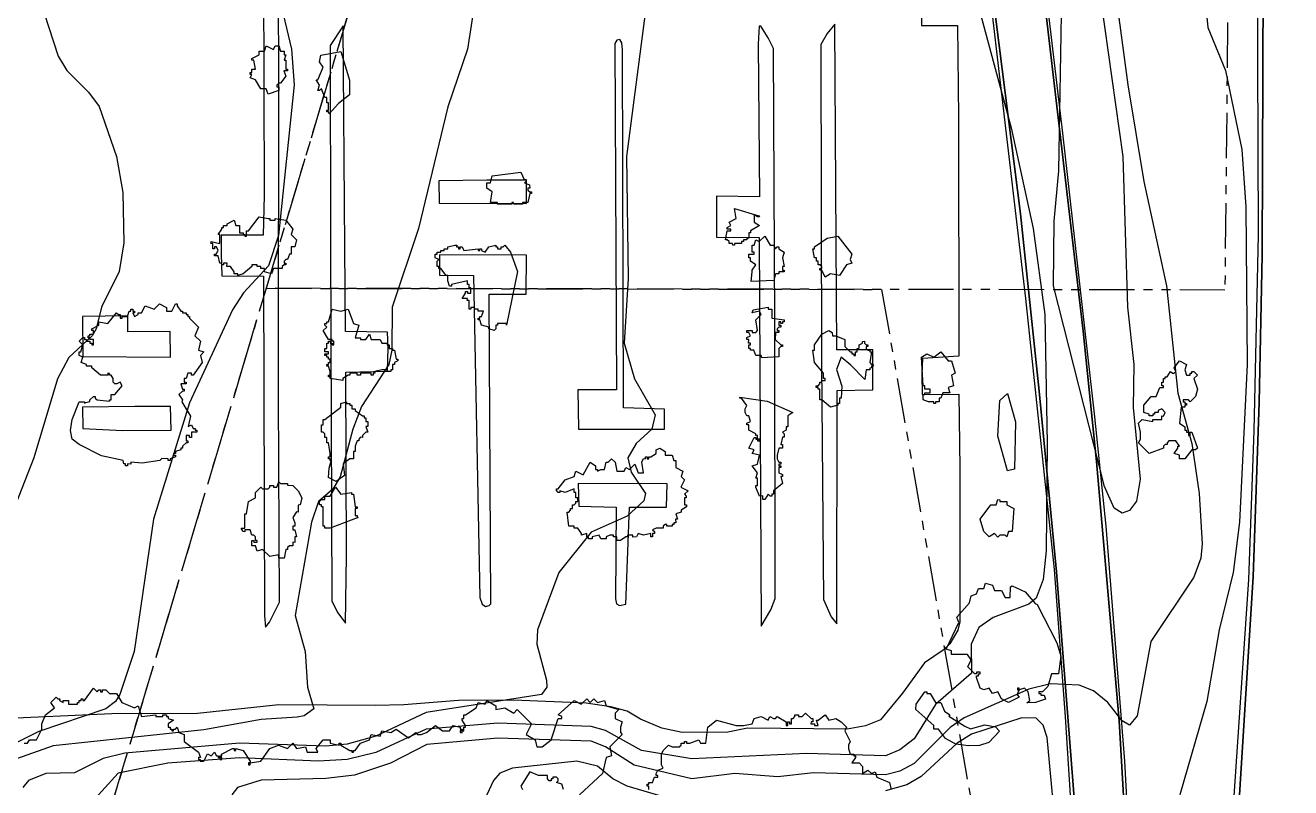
# Model space of a CAD drawing. Header units: metres. Extents: x -550 to 550, y -500 to 950.
# Drawn here: x -35.5 to 142.2, y 193.8 to 300.9 of the extents above; entities that cross this region are included whole.
import ezdxf

# ---------------------------------------------------------------- set-up
doc = ezdxf.new("R2010")
doc.units = ezdxf.units.M
doc.header["$LTSCALE"] = 2
doc.linetypes.add('PHANTOM', pattern=[6.35, 3.175, -0.635, 0.635, -0.635, 0.635, -0.635])
for name, color, linetype in [('SITE-PROPERTY', 7, 'PHANTOM'), ('SITE-PROPERTY-SITE', 1, 'PHANTOM'), ('SITE-ROAD-CURB', 7, 'CONTINUOUS'), ('SITE-ROAD-GRAVEL', 32, 'CONTINUOUS'), ('SITE-ROAD-PAVED', 7, 'CONTINUOUS'), ('SITE-TREE-CANOPY', 94, 'CONTINUOUS'), ('TOPO-CONTOUR-MAJOR', 8, 'CONTINUOUS'), ('TOPO-CONTOUR-MINOR', 9, 'CONTINUOUS')]:
    doc.layers.add(name, color=color, linetype=linetype)

msp = doc.modelspace()

# ---------------------------------------------------------------- linework, layer by layer
at = {"layer": 'SITE-PROPERTY'}
for points in [[(-91.29, 364.29), (28.27, 364.14), (-149.92, -232.31), (-283.98, -308.65), (-550, -309.07), (-550, 364.89)], [(-91.29, 364.29), (28.27, 364.14), (-149.92, -232.31), (-283.98, -308.65), (-550, -309.07), (-550, 364.89)], [(109.19, 124.16), (108.93, -1.9), (-81.11, -2.07), (-1.63, 263.96), (84.76, 263.8)]]:
    msp.add_lwpolyline(points, close=True, dxfattribs=at)
msp.add_lwpolyline([(133.48, 314), (132.97, 263.71), (-1.63, 263.96), (18.26, 330.57)], dxfattribs=at)
at = {"layer": 'SITE-PROPERTY-SITE'}
msp.add_lwpolyline([(109.19, 124.16), (108.93, -1.9), (-81.11, -2.07), (-1.63, 263.96), (84.76, 263.8)], close=True, dxfattribs=at)
at = {"layer": 'SITE-ROAD-CURB'}
for points in [[(112.79, 169.24), (110.61, 203.74), (109.04, 224.43), (105.03, 262.52), (96.56, 334.8), (94.59, 353.1), (94.2, 361.39), (93.98, 362.43), (93.74, 362.78), (94.15, 362.78), (94.42, 361.8), (95.39, 349.86), (97.9, 327.01), (100.8, 301.8), (104.25, 274.43), (106.9, 249.51), (109.3, 224.12), (111.84, 191.73)], [(119.95, 171.58), (118.1, 203.15), (114.96, 239.61), (113.05, 257.94), (103.82, 337.26)], [(105.91, 321.77), (110.18, 285.76), (114.66, 245.87), (116.24, 230.53), (118.88, 197.51), (120.88, 159.98)], [(134.15, 190.52), (136.34, 223.05), (137.07, 243.91), (137.68, 271.47), (137.5, 320.87)], [(138.35, 307), (138.21, 268.59), (137.76, 247.89), (136.92, 223.39), (134.86, 190.52)]]:
    msp.add_lwpolyline(points, dxfattribs=at)
at = {"layer": 'SITE-ROAD-GRAVEL'}
for points in [[(-0.07, 310.74), (0.09, 311.04), (0.03, 327.34), (-2.08, 327.36), (-2.08, 313.54), (-8.02, 313.43), (-7.94, 307.76), (-2.02, 307.76), (-1.92, 277), (-2.07, 271.44), (-7.96, 271.41), (-7.96, 268.78), (-7.87, 265.72), (-2.04, 265.67), (-1.9, 217.95), (-1.75, 216.35), (-1.21, 217.02), (0.21, 219.84), (0.07, 248.78), (0.12, 297.95)], [(9.37, 269.75), (9.17, 300.83), (7.31, 298.07), (7.37, 270.14), (7.58, 219.98), (8.39, 218.34), (9.46, 216.89), (9.64, 226.38), (9.51, 252.19), (15.4, 252.32), (15.47, 255.59), (15.36, 257.8), (9.48, 257.88)], [(67.86, 216.49), (69.21, 218.76), (69.8, 220.36), (69.76, 259.21), (69.57, 297.65), (68.83, 299.17), (67.8, 300.81), (67.57, 300.81), (67.41, 298.26), (67.6, 276.81), (61.59, 276.9), (61.56, 271.15), (67.59, 271.11)], [(77.11, 299.78), (76.22, 298.2), (76.33, 253.35), (76.62, 220.24), (77.69, 217.77), (78.47, 216.82), (78.53, 249.59), (83.52, 249.68), (83.52, 255.32), (78.46, 255.31), (78.21, 301.06)], [(46.76, 249.7), (42.1, 249.7), (42.18, 244.14), (54.26, 244.17), (54.28, 246.96), (48.51, 247.16), (48.4, 297.46), (48.3, 298.44), (47.99, 298.9), (47.6, 298.84), (47.3, 298.36), (47.53, 249.7)], [(29.32, 279.15), (22.6, 279.07), (22.63, 275.92), (34.91, 275.87), (34.89, 279.13)], [(29.66, 219.38), (29.88, 219.63), (29.67, 263.11), (34.85, 263.11), (34.9, 268.62), (22.69, 268.64), (22.69, 265.82), (27.45, 265.76), (28.36, 220.52), (28.69, 219.58), (29.12, 219.23)], [(-15.13, 257.88), (-21.07, 257.85), (-21.08, 260.07), (-27.46, 259.99), (-27.41, 254.35), (-15.09, 254.3)], [(-20.09, 247.34), (-27.43, 247.23), (-27.38, 244.23), (-21.79, 243.99), (-14.99, 244.04), (-15.07, 247.33)], [(47.38, 220.31), (47.55, 219.6), (47.96, 219.37), (48.87, 219.56), (49.38, 233.18), (54.57, 233.21), (54.63, 236.46), (42.16, 236.51), (42.27, 233.35), (47.51, 233.2)]]:
    msp.add_lwpolyline(points, close=True, dxfattribs=at)
msp.add_lwpolyline([(90.35, 308.13), (90.35, 300.89), (95.4, 300.9), (95.57, 287.95), (95.59, 254.44), (90.5, 254.1), (90.43, 251.88), (90.48, 249.04), (95.59, 249.1), (95.75, 238.62), (95.76, 217.1), (95.47, 215.89), (94.33, 213.97), (93.43, 213.12), (90.77, 211.32), (87.7, 207.04), (84.6, 203.3), (82.48, 202.49), (79.94, 202.02), (65.95, 202.14), (63.16, 201.58), (56.77, 201.53), (53.88, 202.16), (50.93, 203.4), (49.05, 204.52), (46.74, 205.16), (43.29, 205.64), (33.12, 206.07), (25.33, 206.01), (17.69, 205.43), (13.68, 205.34), (0.14, 205.4), (-11.28, 204.18), (-23.35, 204.14), (-39.89, 203.4)], dxfattribs=at)
at = {"layer": 'SITE-ROAD-PAVED'}
for points in [[(111.84, 191.73), (109.3, 224.12), (106.9, 249.51), (104.25, 274.43), (100.8, 301.8), (97.9, 327.01), (95.39, 349.86), (94.42, 361.8), (94.15, 362.78), (96.28, 362.77), (103.47, 361.73), (102.49, 361.1), (102.11, 360.25), (102.11, 355.69), (103.82, 337.26), (113.05, 257.94), (114.96, 239.61), (118.1, 203.15), (119.95, 171.58)], [(134.86, 190.52), (136.92, 223.39), (137.76, 247.89), (138.21, 268.59), (138.35, 307), (138.21, 321.28), (137.67, 326.41), (135.96, 333.54), (134.86, 337.24), (132.85, 341.17), (131.42, 343.48), (127.61, 347.96), (123.1, 352.03), (118.05, 355.78), (112.99, 358.71), (107.37, 360.87), (104.57, 361.62), (96.28, 362.77), (156.85, 362.7)]]:
    msp.add_lwpolyline(points, dxfattribs=at)
at = {"layer": 'SITE-TREE-CANOPY'}
for points in [[(0.35, 297.26), (0.85, 297.26), (0.85, 296.76), (1.1, 296.76), (0.85, 296.01), (1.1, 296.01), (1.1, 294.77), (1.35, 294.76), (1.35, 294.51), (0.84, 294.51), (1.1, 293.76), (0.35, 292.76), (0.1, 292.76), (-0.16, 292.51), (-0.15, 292.26), (0.1, 292.26), (0.1, 291.76), (-1.4, 291.26), (-1.65, 292.01), (-2.4, 292.01), (-3.15, 293.26), (-3.9, 293.51), (-3.65, 294.02), (-3.9, 294.02), (-3.9, 294.26), (-3.65, 294.26), (-3.65, 294.76), (-3.15, 294.76), (-3.4, 296.01), (-3.66, 296.01), (-3.65, 296.26), (-2.65, 296.76), (-2.65, 297.26), (-1.9, 297.26), (-1.65, 298.01), (-0.65, 297.52), (-0.4, 298.02), (0.1, 298.01)], [(8.83, 297.21), (10.04, 293.22), (10.05, 291.14), (8.48, 289.92), (7.18, 288.49), (7.1, 288.76), (6.85, 288.76), (6.85, 289.01), (7.1, 289.01), (7.1, 290.01), (6.85, 290.01), (6.85, 290.76), (6.6, 290.76), (6.1, 292.01), (5.85, 291.76), (5.59, 291.76), (5.85, 292.51), (5.35, 293.26), (5.6, 293.26), (6.35, 295.01), (5.85, 295.76), (6.01, 296.73)], [(34.59, 279.26), (34.85, 279.26), (34.85, 279.01), (34.6, 278.76), (35.34, 278.51), (35.35, 278.01), (35.1, 278.01), (35.1, 277.76), (35.35, 277.51), (35.6, 277.51), (35.6, 277.26), (35.35, 277.26), (35.1, 276.01), (34.34, 276.01), (34.35, 275.76), (33.1, 275.76), (33.09, 276.01), (32.85, 276.01), (32.85, 275.76), (30.85, 275.76), (30.85, 276), (29.85, 276.01), (30.1, 277.51), (29.35, 278.01), (29.35, 278.77), (29.85, 278.76), (30.1, 279.77), (34.1, 280.26)], [(-1.4, 273.76), (-1.15, 273.76), (-1.15, 273.51), (-0.41, 273.51), (-0.4, 273.77), (1.1, 273.51), (2.1, 272.26), (1.85, 271.52), (2.6, 270.76), (2.35, 269.76), (1.85, 269.76), (1.85, 268.76), (1.6, 268.76), (1.35, 268.01), (1.1, 268.01), (0.85, 267.76), (0.85, 267.51), (1.1, 267.51), (1.1, 267.26), (0.85, 267.26), (0.6, 267.01), (0.6, 266.76), (-0.65, 266.76), (-0.9, 266.01), (-1.9, 266.26), (-1.9, 266.76), (-2.4, 266.76), (-2.4, 267.01), (-2.9, 267.01), (-2.9, 267.26), (-3.65, 267.26), (-3.65, 267.01), (-4.9, 266.01), (-5.65, 265.76), (-5.65, 266.01), (-6.15, 266.01), (-6.15, 266.26), (-6.65, 267.01), (-7.16, 267.01), (-7.15, 267.51), (-7.65, 267.51), (-7.65, 267.26), (-7.9, 267.26), (-7.9, 267.51), (-8.15, 267.51), (-8.4, 268.51), (-8.9, 268.52), (-8.9, 268.76), (-8.66, 268.76), (-8.4, 269.26), (-8.65, 269.76), (-8.9, 269.76), (-8.9, 269.51), (-9.15, 269.51), (-9.15, 270.26), (-9.41, 270.26), (-9.4, 270.51), (-8.16, 270.26), (-8.15, 271.51), (-8.4, 271.51), (-7.9, 272.26), (-7.9, 272.51), (-7.65, 272.51), (-7.65, 272.76), (-7.15, 272.76), (-7.15, 273.01), (-6.15, 273.51), (-5.9, 272.76), (-5.4, 272.76), (-5.4, 271.76), (-4.9, 271.76), (-4.9, 271.51), (-4.65, 271.51), (-4.65, 271.26), (-4.4, 271.26), (-4.4, 272.01), (-4.15, 272.01), (-2.65, 274.01)], [(67.54, 274.15), (67.6, 274.01), (67.35, 274.01), (66.85, 274.26), (66.85, 273.25), (67.6, 272.76), (66.35, 272.01), (66.35, 271.76), (66.1, 271.77), (66.1, 271.01), (65.85, 271.01), (65.85, 270.76), (65.35, 270.77), (65.35, 270.51), (65.09, 270.51), (65.09, 270.26), (64.1, 270.25), (64.1, 270.01), (63.85, 270.01), (63.84, 270.26), (63.35, 270.26), (63.35, 270.51), (63.1, 270.76), (62.85, 270.76), (63.1, 272.01), (63.6, 272.01), (63.59, 272.26), (63.1, 272.26), (63.1, 272.51), (63.59, 272.76), (63.35, 273.26), (64.35, 273.76), (64.09, 275.18)], [(66.6, 266.26), (66.6, 266.51), (67.1, 267.26), (66.35, 267.76), (66.35, 268.26), (66.1, 268.26), (66.1, 268.76), (66.85, 268.76), (66.85, 269.01), (66.6, 269.01), (66.6, 270.01), (66.85, 270.01), (67.1, 270.76), (67.59, 270.51), (68.35, 271.26), (69.1, 270.01), (69.6, 270.01), (69.85, 269.51), (70.1, 269.76), (70.35, 269.76), (70.35, 269.51), (71.1, 269.01), (70.85, 268.26), (71.09, 267.01), (70.85, 267.01), (70.85, 266.51), (71.1, 266.51), (71.1, 266.26), (70.35, 266.26), (70.35, 266.01), (69.85, 266.01), (69.61, 265.05), (66.43, 264.91)], [(80.35, 268.01), (80.6, 267.51), (79.84, 267.26), (78.85, 265.76), (77.6, 266.01), (76.85, 265.51), (76.35, 266.51), (76.1, 266.51), (76.1, 266.76), (76.35, 266.76), (76.35, 267.01), (76.09, 267.26), (75.85, 267.26), (75.85, 267.76), (75.6, 267.76), (75.6, 268.26), (75.34, 268.26), (75.1, 269.51), (75.35, 269.51), (75.35, 269.76), (77.1, 271.01), (78.6, 271.26), (80.6, 268.77)], [(32.1, 258.76), (32.1, 259.01), (30.85, 259.01), (30.85, 258.76), (30.6, 258.76), (30.6, 258.26), (30.35, 258.01), (29.6, 258.26), (29.6, 258.51), (28.6, 258.76), (28.35, 259.51), (28.1, 259.51), (28.1, 259.76), (28.35, 259.76), (28.35, 260.01), (28.6, 260.01), (28.85, 260.76), (28.1, 260.76), (28.1, 261.01), (27.6, 261.01), (27.6, 261.26), (27.1, 261.26), (27.1, 261.02), (26.85, 261.02), (26.85, 262.26), (26.59, 262.26), (26.6, 262.51), (25.85, 262.51), (26.35, 263.26), (26.35, 263.51), (26.6, 263.51), (26.6, 263.26), (27.09, 263.26), (27.1, 264.01), (26.85, 264.01), (26.85, 264.51), (26.6, 264.51), (26.6, 265.01), (24.35, 264.51), (24.35, 264.26), (24.1, 264.26), (23.85, 265.01), (23.85, 265.76), (23.6, 265.76), (22.85, 266.76), (22.6, 266.76), (22.6, 267.01), (22.35, 267.01), (22.35, 267.76), (22.6, 268.01), (22.09, 268.26), (22.09, 268.76), (22.35, 268.76), (22.35, 269.01), (22.85, 269.01), (22.85, 269.26), (23.35, 269.26), (23.35, 269.51), (23.84, 269.51), (23.84, 269.76), (24.85, 270.01), (25.1, 270.01), (25.09, 269.76), (25.35, 269.76), (25.35, 269.5), (25.6, 269.52), (25.6, 269.76), (25.85, 269.76), (26.1, 269.26), (28.1, 269.51), (28.1, 269.26), (28.35, 269.26), (28.35, 269.51), (28.6, 269.51), (28.6, 269.26), (29.1, 269.01), (29.6, 269.76), (30.6, 270.01), (30.6, 269.76), (30.85, 269.76), (30.85, 269.51), (31.34, 269.51), (31.34, 269.76), (31.6, 269.76), (31.85, 270.01), (32.67, 269.02), (33.63, 266.3)], [(-26.99, 247.93), (-26.4, 248.07), (-26.4, 248.26), (-25.9, 248.76), (-25.66, 248.76), (-25.66, 248.51), (-25.4, 248.26), (-23.65, 248.1), (-23.65, 248.26), (-23.4, 248.26), (-23.4, 249.01), (-22.9, 249.01), (-21.9, 250.26), (-22.16, 250.76), (-22.65, 250.51), (-22.9, 250.51), (-23.15, 250.76), (-23.15, 251.26), (-23.4, 251.76), (-23.65, 251.76), (-23.65, 252), (-23.9, 252.01), (-23.9, 251.76), (-24.9, 251.76), (-26.16, 252.76), (-26.16, 253.01), (-26.9, 253.01), (-26.9, 253.26), (-27.65, 253.51), (-27.4, 254.26), (-27.9, 254.51), (-27.9, 255.01), (-27.66, 255.01), (-27.4, 256.01), (-27.9, 256.52), (-27.4, 257.02), (-27.15, 257.02), (-27.15, 256.76), (-26.9, 256.76), (-26.9, 256.51), (-26.4, 256.51), (-26.4, 256.26), (-26.15, 256.26), (-26.15, 256.01), (-25.91, 256.01), (-25.9, 256.76), (-26.4, 256.76), (-26.4, 257.01), (-26.66, 257.01), (-26.66, 257.26), (-26.4, 257.26), (-26.4, 257.51), (-25.9, 257.51), (-25.9, 258.01), (-26.16, 258.02), (-26.16, 258.26), (-25.15, 258.76), (-25.15, 259.26), (-23.9, 259.01), (-22.66, 260.51), (-22.4, 260.26), (-22.15, 260.26), (-22.15, 259.76), (-21.9, 259.76), (-21.9, 260.01), (-21.15, 260.01), (-20.9, 260.76), (-20.65, 260.76), (-20.65, 261.01), (-20.4, 261.01), (-20.4, 260.76), (-20.15, 260.75), (-20.16, 260.51), (-20.4, 260.51), (-20.16, 260.01), (-19.65, 260.26), (-19.65, 260.51), (-19.15, 260.51), (-18.65, 261.51), (-17.4, 261.01), (-16.65, 261.76), (-15.65, 261.26), (-15.65, 260.76), (-14.9, 260.76), (-14.4, 261.76), (-14.15, 261.76), (-14.15, 261.51), (-13.65, 260.76), (-13.4, 260.76), (-13.4, 260.51), (-12.9, 260.51), (-12.9, 260.26), (-12.66, 260.26), (-12.65, 260.01), (-12.4, 260.01), (-12.4, 259.77), (-11.16, 258.51), (-11.66, 257.26), (-10.9, 256.52), (-11.15, 255.26), (-10.4, 255.01), (-10.9, 254.51), (-10.65, 253.51), (-11.9, 251.76), (-12.15, 251.76), (-12.15, 252.01), (-12.65, 252.01), (-12.9, 251.26), (-13.15, 251.26), (-13.15, 250.76), (-12.9, 250.76), (-12.9, 250.51), (-13.65, 250.51), (-13.4, 249.76), (-13.15, 249.76), (-13.15, 249.51), (-13.4, 249.51), (-13.9, 249.01), (-13.4, 248.27), (-13.52, 248.02), (-12.3, 245.99), (-12.59, 244.52), (-12.15, 244.76), (-11.9, 244.26), (-11.65, 244.26), (-11.65, 244.01), (-11.4, 244.01), (-11.4, 243.76), (-12.15, 243.76), (-12.15, 243.01), (-12.4, 243.01), (-12.4, 243.26), (-12.9, 243.26), (-12.9, 242.51), (-12.65, 242.51), (-12.65, 242.26), (-12.9, 242.26), (-13.4, 241.76), (-13.4, 241.51), (-13.65, 241.51), (-13.65, 241.26), (-14.4, 241.01), (-14.4, 240.76), (-14.65, 240.76), (-14.65, 240.51), (-14.4, 240.51), (-14.4, 240.26), (-15.15, 240.01), (-15.15, 239.76), (-15.4, 239.76), (-15.4, 240.01), (-16.31, 240.02), (-16.58, 239.76), (-19.09, 239.38), (-20.65, 239.51), (-20.65, 239.26), (-21.15, 239.27), (-21.15, 239.01), (-21.41, 239.01), (-21.41, 239.27), (-21.65, 239.27), (-21.75, 239.74), (-24.76, 240.39), (-27.9, 242.01), (-28.89, 242.76), (-29.12, 243.98), (-28.88, 245.53), (-27.9, 248.01), (-27.15, 248.01), (-27.15, 247.8)], [(68.85, 261.31), (68.85, 261.01), (69.34, 261.02), (69.35, 259.76), (71.1, 259.51), (71.1, 259.26), (70.85, 259.26), (70.85, 259.01), (70.6, 259.01), (70.6, 259.26), (70.35, 259.26), (70.35, 258.76), (70.6, 258.76), (70.6, 258.51), (70.35, 258.51), (70.1, 258.26), (70.1, 258.01), (70.35, 258.01), (70.34, 257.75), (69.85, 257.76), (69.84, 256.77), (70.6, 256.01), (70.85, 256.01), (70.85, 255.76), (70.6, 255.76), (70.35, 255.51), (70.35, 254.32), (67.95, 254.2), (67.85, 254.51), (67.1, 254.51), (66.84, 255.26), (66.35, 255.26), (66.35, 255.51), (66.1, 255.51), (66.1, 256.01), (66.35, 256.01), (66.35, 256.26), (66.09, 256.26), (66.1, 256.76), (65.85, 256.76), (65.85, 257.02), (66.35, 257.26), (66.1, 257.76), (65.85, 257.76), (65.85, 258.01), (66.6, 258.02), (66.59, 257.76), (67.1, 257.76), (67.35, 258.01), (67.1, 259.51), (67.85, 260.26), (67.6, 260.76), (66.6, 260.51), (66.75, 260.95)], [(10.6, 259.01), (11.34, 258.76), (10.85, 257.01), (11.6, 257.01), (11.59, 256.76), (12.35, 256.76), (12.85, 257.51), (13.1, 256.76), (14.35, 256.76), (14.6, 256.26), (15.35, 256.26), (15.35, 256.01), (15.6, 256.01), (15.6, 255.51), (16.09, 255.51), (16.1, 255.26), (16.35, 255.26), (16.6, 254.01), (16.85, 254.01), (16.85, 253.76), (16.34, 253.51), (16.34, 253.26), (16.1, 253.27), (16.1, 252.51), (15.84, 252.51), (15.84, 252.26), (15.35, 252.27), (15.35, 252.51), (14.59, 252.51), (13.6, 252.26), (13.6, 252.01), (13.35, 252.01), (13.35, 251.76), (13.1, 251.76), (13.1, 252.01), (11.6, 252.01), (11.6, 251.76), (11.1, 251.76), (11.1, 252.01), (10.1, 252), (10.1, 251.76), (9.85, 251.76), (9.09, 251.26), (9.09, 251.01), (7.35, 251.26), (7.35, 251.51), (7.1, 251.51), (7.1, 251.76), (7.35, 251.76), (7.35, 252.26), (7.1, 253.01), (6.85, 253.01), (6.85, 253.26), (7.1, 253.25), (7.1, 253.51), (7.35, 253.51), (7.35, 254.01), (7.1, 254.01), (7.1, 254.26), (6.84, 254.26), (6.84, 254.51), (6.6, 254.51), (6.6, 254.76), (7.1, 254.76), (7.1, 255.01), (6.6, 255.01), (6.6, 255.51), (6.85, 255.51), (6.85, 256.26), (7.1, 256.26), (7.1, 256.51), (7.35, 256.51), (7.35, 256.26), (7.6, 256.26), (7.6, 256.01), (7.85, 256.01), (7.84, 256.51), (7.6, 256.51), (7.6, 256.76), (7.1, 256.76), (6.35, 258.01), (6.85, 258.51), (6.6, 258.76), (6.6, 259.01), (6.85, 259.01), (6.85, 259.26), (7.1, 259.26), (7.6, 261.01), (8.85, 260.76), (9.84, 261.02)], [(79.1, 248.51), (78.85, 248.51), (78.85, 247.75), (78.6, 247.76), (78.6, 247.51), (77.6, 247.26), (76.35, 248.26), (76.1, 248.26), (76.1, 249.76), (75.85, 249.76), (75.85, 250.01), (75.59, 250.01), (75.59, 250.26), (75.85, 250.26), (76.1, 250.51), (76.1, 250.76), (76.35, 250.76), (76.35, 251.01), (76.85, 251.01), (76.85, 251.26), (76.6, 251.26), (76.59, 252.01), (75.35, 253.51), (75.1, 255.26), (75.35, 255.26), (75.35, 256.01), (76.35, 257.51), (77.35, 258.01), (77.84, 257.76), (77.85, 257.26), (78.35, 257.26), (79.6, 256.76), (79.6, 255.76), (80.35, 255.01), (80.6, 255.01), (80.6, 254.76), (80.85, 254.76), (80.85, 254.52), (81.1, 254.52), (81.1, 255.02), (81.35, 255.02), (81.35, 255.5), (81.6, 255.52), (81.6, 256), (82.1, 256.26), (82.1, 256.5), (82.34, 256.52), (82.35, 256.26), (82.6, 256.01), (82.85, 256.01), (82.85, 255.76), (82.6, 255.76), (82.6, 255.51), (82.85, 255.26), (83.1, 255.26), (83.1, 255.01), (83.35, 255.01), (83.1, 253.51), (83.34, 253.26), (83.6, 253.25), (83.6, 253.01), (83.35, 253.01), (83.35, 252.77), (83.1, 252.75), (83.1, 252.51), (82.6, 252.51), (82.4, 251.12), (80.46, 253.14), (79.08, 254.27), (78.43, 252.56), (79.16, 250.21)], [(94.1, 253.76), (94.59, 253.76), (95.1, 252.01), (94.6, 251.76), (94.85, 250.26), (94.1, 250.02), (94.35, 249.26), (93.35, 249.26), (93.1, 248.51), (92.85, 248.52), (92.85, 248.01), (92.35, 248.02), (92.35, 247.76), (92.1, 247.76), (92.09, 248.02), (91.35, 248.01), (90.6, 248.26), (90.6, 249.01), (90.85, 249.01), (90.85, 249.26), (91.6, 249.26), (91.6, 249.76), (90.85, 249.76), (90.85, 250.26), (90.59, 250.26), (90.35, 254.26), (91.1, 254.76), (92.1, 254.26), (93.1, 255.01)], [(127.6, 251.76), (128.1, 251.76), (128.1, 252.01), (128.35, 252.01), (128.35, 252.26), (128.59, 252.26), (129.1, 251.76), (128.6, 251.26), (129.1, 249.76), (128.85, 248.76), (128.1, 248.01), (127.85, 248.26), (127.1, 248.26), (127.1, 248.01), (127.35, 248.01), (127.35, 247.76), (127.6, 247.76), (127.6, 247.51), (127.35, 247.51), (127.35, 247.26), (126.85, 247.26), (126.6, 245.01), (127.35, 244.51), (127.35, 244.01), (127.6, 244.01), (127.6, 243.76), (127.85, 243.76), (127.85, 243.26), (128.1, 243.26), (128.1, 243.76), (128.35, 243.76), (129.1, 241.5), (128.85, 241.26), (128.35, 241.26), (127.35, 240.01), (126.6, 240.01), (126.6, 240.51), (125.85, 240.76), (126.35, 241.51), (126.35, 241.76), (126.6, 241.76), (126.1, 242.51), (125.1, 242.51), (124.85, 242.26), (124.85, 242.01), (124.6, 242.01), (124.35, 241.76), (124.35, 241.51), (122.35, 240.76), (120.85, 242.26), (121.1, 242.76), (121.1, 243.76), (120.85, 245.01), (121.35, 245.51), (122.85, 245.26), (122.85, 245.51), (124.1, 245.5), (124.1, 246.01), (124.35, 246), (124.6, 246.51), (124.1, 247.01), (123.59, 246.76), (123.59, 246.51), (123.1, 246.51), (123.1, 246.26), (122.85, 246.26), (122.85, 246.01), (122.35, 246.01), (122.34, 246.26), (121.6, 246.51), (121.59, 247.51), (122.6, 248.75), (123.34, 248.76), (123.84, 250.01), (124.35, 250.01), (124.35, 250.27), (124.1, 250.27), (124.1, 250.76), (124.34, 250.75), (124.35, 251.26), (124.6, 251.26), (124.6, 251.51), (124.85, 251.51), (125.35, 252.26), (125.6, 252.01), (125.85, 252.01), (126.09, 252.27), (125.85, 252.76), (126.6, 253.76), (127.6, 253.26), (127.35, 252.51)], [(7.35, 239.76), (7.35, 240.01), (7.1, 240.01), (7.1, 240.26), (7.35, 240.26), (7.35, 240.76), (7.1, 242.26), (6.85, 242.26), (6.85, 243.01), (6.6, 243.01), (6.6, 243.51), (6.35, 243.76), (6.1, 243.76), (6.09, 244.76), (6.35, 244.76), (6.35, 245.51), (6.6, 245.51), (8.85, 247.26), (8.84, 247.76), (9.6, 248.01), (9.6, 247.76), (10.09, 247.76), (10.1, 247.51), (10.35, 247.51), (10.35, 247.01), (10.84, 247.01), (10.84, 246.76), (11.85, 246.01), (12.1, 246.01), (12.1, 245.76), (12.35, 245.76), (12.35, 245.26), (12.6, 245.26), (12.6, 244.52), (12.35, 244.52), (12.6, 243.76), (12.35, 243.76), (11.85, 243.26), (11.85, 243.01), (11.6, 243.02), (11.34, 242.76), (11.34, 242.51), (11.1, 242.52), (10.84, 241.76), (10.85, 241.01), (10.6, 241.01), (10.6, 240.01), (10.1, 240.01), (9.16, 239.3), (9.32, 237.63), (8.18, 236.82), (7.11, 237.37), (7.18, 238.7), (7.47, 239.73)], [(67.35, 243.26), (67.1, 243.26), (67.1, 243.51), (66.1, 244.01), (66.1, 244.76), (65.85, 244.76), (65.85, 245.01), (66.35, 245.26), (66.1, 246.01), (65.85, 246.01), (65.6, 246.52), (65.6, 247.02), (65.85, 247.5), (65.1, 248.51), (64.85, 248.51), (64.85, 248.64), (68.7, 248.09), (72.32, 246.5), (71.6, 246.01), (71.6, 244.5), (71.35, 244.51), (71.35, 244), (70.85, 243.76), (71.1, 243.52), (71.1, 243.02), (70.85, 243.02), (70.6, 242.01), (70.85, 242.01), (70.85, 241.51), (70.34, 241.51), (70.1, 240.51), (70.1, 240.01), (70.35, 239.51), (70.59, 239.51), (70.59, 239.26), (70.35, 239.26), (70.35, 239.01), (70.59, 239.01), (70.6, 238.76), (70.35, 238.76), (70.35, 238.01), (70.85, 237.77), (70.85, 237.51), (70.6, 237.51), (70.85, 236.51), (69.6, 235.51), (69.6, 235.01), (69.35, 235.01), (69.35, 234.76), (69.1, 234.76), (68.85, 235.01), (68.35, 234.26), (68.1, 234.26), (68.1, 234.77), (67.6, 234.75), (67.1, 236.01), (67.1, 236.26), (67.35, 236.26), (67.35, 237.26), (67.09, 237.26), (67.35, 238.01), (66.6, 239.01), (67.35, 239.26), (67.6, 240.51), (66.6, 240.76), (66.85, 241.26), (66.1, 241.51), (66.85, 243.01), (67.1, 243.01), (67.1, 242.76), (67.35, 242.76)], [(67.35, 242.51), (67.6, 242.51), (67.6, 242.76), (67.35, 242.76)], [(54.35, 240.51), (55.35, 240.51), (55.6, 239.76), (55.85, 239.76), (55.85, 238.76), (56.85, 238.26), (56.6, 237.51), (57.09, 237.02), (56.59, 236.01), (57.6, 235.51), (57.1, 235.01), (57.34, 234.76), (57.34, 234.51), (57.1, 234.51), (57.1, 233.51), (57.35, 233.51), (57.35, 233.26), (56.6, 232.76), (56.6, 232.51), (55.85, 232.26), (56.1, 231.51), (55.84, 231.51), (55.85, 231.01), (55.6, 231.01), (55.6, 230.75), (55.35, 230.76), (55.34, 230.51), (54.6, 230.51), (54.6, 230.76), (54.35, 230.76), (54.09, 230.51), (54.09, 230.26), (53.1, 230.26), (52.6, 230.01), (52.85, 229.76), (52.85, 229.51), (52.6, 229.51), (52.6, 229.01), (52.35, 229.01), (52.34, 229.51), (51.35, 229.26), (50.6, 229.52), (50.35, 229.02), (49.84, 229), (49.84, 229.26), (49.1, 229.26), (49.1, 229.01), (48.85, 229.01), (48.1, 228.51), (47.6, 228.51), (47.6, 229.01), (47.1, 229.01), (47.1, 229.26), (46.6, 229.26), (46.09, 229.01), (46.1, 228.76), (45.35, 228.75), (45.1, 229.26), (44.1, 229.01), (44.1, 228.76), (43.6, 228.76), (43.59, 229.01), (43.35, 229.01), (43.35, 229.51), (42.6, 229.26), (42.6, 229.51), (42.1, 230.26), (41.59, 230.26), (41.59, 230.51), (40.85, 230.51), (40.6, 232.51), (40.85, 232.51), (41.1, 232.76), (41.1, 233.01), (41.35, 233.01), (41.35, 233.51), (41.6, 233.51), (41.84, 233.76), (41.85, 234.01), (42.1, 234.01), (42.1, 234.51), (41.85, 234.51), (41.85, 235.26), (41.6, 235.26), (41.59, 235.76), (40.35, 235.26), (39.6, 235.51), (39.6, 235.26), (39.35, 235.26), (39.09, 235.52), (39.09, 235.76), (39.35, 235.76), (40.35, 237.02), (41.6, 237.51), (41.85, 238.26), (42.85, 237.76), (43.85, 239.51), (44.6, 239.01), (44.6, 238.51), (44.85, 238.51), (44.85, 238.26), (45.35, 238.51), (45.85, 238.51), (46.1, 239.51), (46.35, 239.51), (46.85, 240.01), (47.35, 239.51), (47.6, 238.26), (48.6, 238.26), (48.85, 238.76), (49.35, 238.5), (50.1, 239.26), (50.6, 238.01), (51.34, 238.01), (51.1, 239.51), (51.35, 240.02), (51.6, 240.01), (51.6, 240.26), (51.85, 240.26), (51.85, 240.01), (52.1, 240.01), (52.1, 240.26), (52.34, 240.26), (53.1, 240.76), (53.1, 241.26), (53.6, 241.51), (54.35, 241.01)], [(0.35, 236.51), (1.35, 236.51), (1.35, 236.27), (2.09, 236.26), (2.85, 235.51), (3.35, 234.51), (3.1, 233.52), (2.85, 233.5), (2.85, 232.51), (2.6, 232.52), (2.1, 231.76), (2.35, 231.01), (2.35, 230.51), (2.1, 230.51), (2.1, 230.01), (2.35, 230.01), (2.6, 229.01), (2.35, 229.01), (2.35, 228.25), (2.1, 228.26), (2.1, 227.75), (1.6, 227.76), (1.35, 227.51), (1.35, 227.26), (1.1, 227.26), (0.85, 226.01), (0.1, 226.01), (0.09, 226.51), (-1.16, 226.26), (-2.15, 227.26), (-2.9, 227), (-3.16, 227.76), (-3.65, 227.76), (-3.65, 228.51), (-3.4, 228.51), (-3.4, 228.26), (-2.9, 228.26), (-2.9, 228.51), (-3.15, 228.51), (-3.15, 229.01), (-3.4, 229.26), (-3.65, 229.26), (-3.9, 230.01), (-4.65, 230.01), (-4.66, 229.75), (-4.9, 229.76), (-5.15, 230.26), (-4.65, 230.26), (-4.65, 232.26), (-4.4, 232.26), (-4.15, 234.01), (-3.15, 234.51), (-3.15, 235.26), (-2.4, 236.01), (-2.15, 235.76), (-1.4, 235.76), (-1.15, 236.01), (-1.15, 236.26), (-0.65, 236.26), (-0.65, 236.01), (-0.15, 236.01), (0.1, 236.76)], [(7.35, 230.26), (6.6, 230.26), (6.6, 230.51), (6.35, 230.51), (6.35, 233.26), (6.1, 233.26), (6.1, 233.51), (5.85, 233.51), (5.85, 234.01), (6.09, 234.26), (6.6, 234.26), (6.6, 234.76), (7.35, 234.76), (8.1, 236.01), (8.85, 235.01), (10.34, 235.26), (10.34, 235.01), (10.6, 235.01), (10.85, 233.26), (11.1, 233.26), (11.1, 233.02), (10.85, 233), (10.85, 232.01), (11.1, 232.01), (11.1, 231.76), (11.25, 231.76)], [(101.35, 234.01), (102.35, 234.01), (102.35, 233.51), (103.35, 233.01), (103.1, 229.76), (102.6, 229.76), (102.35, 229.01), (102.1, 229.26), (101.35, 229.26), (101.1, 229), (100.6, 229.51), (99.85, 229.01), (99.1, 229.76), (98.6, 231.51), (100.1, 233.51), (100.85, 233.51), (101.1, 234.26), (101.35, 234.25)], [(103.85, 207.01), (103.85, 206.76), (104.1, 206.51), (102.6, 205.77), (101.6, 206.26), (101.1, 207.26), (100.35, 207.01), (99.85, 207.76), (99.1, 207.51), (98.6, 207.76), (98.1, 209.26), (98.1, 209.51), (98.35, 209.51), (98.35, 209.76), (98.6, 209.76), (98.6, 210.01), (98.1, 210.01), (98.1, 209.76), (97.85, 209.76), (96.85, 210.76), (97.35, 211.76), (96.84, 212.51), (94.6, 212.51), (94.6, 213.01), (93.85, 213.26), (95.6, 217.01), (95.35, 217.75), (97.1, 219.75), (97.35, 220.76), (98.1, 221.01), (98.35, 221.76), (99.1, 221.77), (99.35, 222.51), (100.35, 222.26), (100.6, 221.51), (101.6, 221.51), (102.1, 220.5), (102.84, 220.52), (102.85, 222.01), (103.08, 222.13), (104.92, 221.31), (106.34, 219.64), (106.61, 219.54), (109.35, 214.14), (109.93, 212.26), (109.61, 209.76), (108.6, 209.76), (108.1, 208.01), (107.35, 207.26), (106.84, 207.26), (106.84, 207.01), (107.1, 207.01), (107.1, 206.76), (107.6, 206.76), (107.78, 206.23), (106.37, 205.77), (105.14, 205.71), (105.6, 206.01), (105.35, 207.26), (104.85, 207.76), (104.1, 207.51)], [(92.1, 202.01), (92.1, 202.51), (89.59, 204.76), (89.6, 205.52), (90.85, 207.26), (91.1, 207.26), (91.1, 207.02), (91.6, 207.01), (92.35, 205.76), (93.1, 205.76), (93.6, 204.51), (94.35, 204.01), (94.22, 203.81), (96.47, 202.44), (97.26, 202.06), (99.25, 202.62), (100.76, 202.32), (101.3, 201.71), (99.84, 200.13), (98.53, 199.7), (96.98, 199.67), (95.19, 199.91), (93.75, 200.69), (92.75, 202.01)], [(104.1, 207.77), (103.85, 207.75), (103.85, 207.51), (104.1, 207.51)], [(25.6, 201.76), (25.6, 201.51), (25.85, 201.5), (25.85, 201.76)], [(-8.15, 197.76), (-7.9, 197.76), (-7.9, 198.01), (-8.15, 198.01)], [(-4.15, 197.26), (-4.15, 197.01), (-3.9, 197.01), (-3.9, 197.26)]]:
    msp.add_lwpolyline(points, close=True, dxfattribs=at)
for points in [[(-35.65, 200.01), (-35.15, 200.01), (-34.9, 200.51), (-33.9, 200.5), (-33.15, 202.01), (-33.15, 202.76), (-32.65, 204.01), (-31.4, 205.01), (-31.91, 205.76), (-31.15, 206.51), (-30.9, 206.26), (-30.65, 206.26), (-30.66, 206.01), (-30.15, 205.76), (-30.15, 206.01), (-29.41, 206.01), (-29.4, 205.52), (-28.15, 205.51), (-28.16, 205.76), (-27.9, 205.76), (-27.9, 206.01), (-27.65, 206.01), (-27.65, 206.26), (-27.4, 206.26), (-27.4, 206.01), (-27.15, 206.01), (-25.9, 207.76), (-25.4, 207.26), (-25.15, 207.51), (-24.9, 207.51), (-24.9, 207.26), (-24.65, 207.26), (-24.65, 207.51), (-24.15, 207.51), (-23.65, 207.01), (-22.66, 207.01), (-21.91, 205.76), (-20.15, 205.01), (-19.65, 205.26), (-19.16, 203.76), (-17.15, 204.01), (-17.15, 203.76), (-16.15, 203.76), (-16.15, 204.01), (-15.65, 204.01), (-15.65, 203.76), (-15.41, 203.76), (-15.4, 203.51), (-14.65, 203.26), (-15.4, 202.76), (-15.4, 202.26), (-15.15, 202.26), (-15.16, 202.02), (-14.9, 202.01), (-14.9, 201.76), (-14.65, 201.76), (-14.65, 202.01), (-14.4, 202.01), (-14.15, 202.26), (-13.9, 201.51), (-13.15, 201.26), (-13.15, 200.25), (-11.15, 198.76), (-10.9, 198), (-11.15, 198.01), (-11.15, 197.76), (-10.91, 197.76), (-10.91, 197.52), (-10.4, 197.51), (-9.9, 198.52), (-9.4, 198.26), (-8.9, 198.76), (-8.65, 198.26), (-8.4, 198.26), (-8.4, 198.01), (-8.15, 198.01), (-8.15, 198.26), (-7.9, 198.26), (-7.91, 198.51), (-6.4, 199.26), (-6.15, 199.26), (-6.15, 199.01), (-5.9, 199.01), (-5.9, 199.26), (-4.9, 199.01), (-3.9, 197.51), (-3.9, 197.26), (-2.4, 197.52), (-1.15, 199.26), (0.09, 199.76), (1.35, 199.26), (2.1, 200.01), (2.6, 199.26), (3.85, 199.51), (4.1, 198.76), (5.6, 198.76), (5.35, 199.26), (6.35, 200.51), (7.35, 200.51), (7.35, 200.01), (8.6, 199.76), (8.6, 200.01), (8.84, 200.01), (8.84, 199.76), (10.1, 199.01), (10.35, 199.01), (10.35, 198.76), (10.6, 198.76), (10.6, 199.01), (10.84, 199.01), (11.6, 200.01), (12.85, 200.51), (13.09, 201.25), (14.34, 201.01), (14.6, 201.76), (15.85, 201.51), (16.6, 202.01), (18.35, 200.76), (19.35, 201.51), (19.6, 201.26), (20.1, 201.26), (20.85, 201.51), (22.1, 202.51), (23.1, 201.76), (24.1, 201.76), (24.6, 202.51), (25.6, 202.26), (25.6, 202.01), (25.85, 202.01), (25.85, 201.76), (26.1, 201.76), (26.09, 202.26), (26.35, 202.26), (26.35, 202.51), (25.85, 203.26), (25.85, 203.51), (26.1, 203.51), (26.1, 204.01), (26.35, 204.01), (27.85, 205.01), (28.1, 205.76), (29.1, 205.51), (29.35, 206.01), (30.6, 205.26), (30.6, 204.76), (31.85, 205.01), (33.1, 204.27), (33.6, 204.77), (35.6, 202.76), (34.85, 201.26), (36.1, 200.51), (36.35, 199.51), (37.1, 199.51), (38.35, 200.51), (39.35, 203.51), (39.85, 203.51), (39.85, 203.76), (39.35, 204.01), (41.6, 206.01), (42.59, 205.51), (43.35, 206.27), (43.84, 205.76), (44.35, 206.26), (44.85, 205.76), (45.85, 206.01), (46.1, 205.26), (47.85, 204.76), (47.35, 204.26), (47.35, 203.51), (48.35, 203.01), (48.1, 202.27), (48.09, 201.51), (48.35, 201.26), (46.6, 199.51), (46.85, 198.26), (46.1, 198.01), (45.59, 195.76), (42.35, 192.76)], [(52.1, 193.51), (52.09, 194.01), (51.85, 194.01), (51.85, 194.26), (52.1, 194.26), (52.1, 194.51), (52.6, 194.51), (52.85, 195.26), (53.35, 195.26), (53.35, 195.51), (53.1, 195.51), (53.09, 195.76), (53.35, 196.26), (54.1, 196.51), (53.85, 197.01), (53.85, 198.51), (54.1, 199.01), (54.85, 199.77), (55.35, 199.51), (56.35, 199.51), (56.6, 199.76), (56.6, 200.01), (57.1, 200.01), (57.1, 200.26), (57.35, 200.26), (57.35, 200.01), (57.85, 200.01), (59.1, 200.5), (59.35, 200.02), (60.1, 200.01), (60.35, 202.26), (61.6, 203.26), (64.35, 202.51), (65.35, 202.51), (66.6, 202.76), (66.85, 203.51), (67.84, 203.76), (68.85, 203.26), (69.09, 203.76), (69.6, 203.51), (69.85, 203.51), (70.1, 203.76), (71.35, 203.01), (71.35, 202.51), (71.6, 202.51), (71.6, 203.01), (71.85, 203.01), (71.85, 202.76), (72.1, 202.76), (72.1, 203.51), (72.35, 203.51), (72.6, 203.76), (72.6, 204.01), (73.1, 204.01), (73.1, 203.76), (73.6, 203.76), (74.1, 204.26), (74.85, 203.51), (75.1, 203.51), (75.1, 203.01), (74.85, 203.01), (74.84, 202.76), (75.35, 202.76), (75.35, 202.51), (75.85, 202.51), (75.6, 203.26), (75.85, 203.26), (76.85, 204.01), (77.35, 203.26), (78.35, 203.51), (79.1, 203.01), (79.85, 202.26), (79.6, 201.76), (80.35, 200.25), (80.1, 199.77), (80.1, 199.26), (80.34, 198.51), (80.85, 198.51), (80.85, 198.26), (81.1, 198.26), (81.1, 198.01), (80.6, 197.26), (81.6, 197.26), (82.1, 196.76), (82.1, 195.76), (82.85, 196.26), (83.35, 195.76), (83.85, 196.01), (84.1, 195.26), (85.85, 194.51), (86.1, 193.51)], [(40.1, 193.51), (39.85, 194.26), (39.1, 194.51), (39.35, 194.76), (39.35, 195.01), (39.1, 195.26), (38.6, 195.26), (38.6, 195.01), (38.35, 195.01), (38.35, 194.76), (38.1, 194.76), (37.85, 195.02), (37.85, 195.5), (36.6, 195.51), (35.35, 196.01), (34.1, 194.01), (34.35, 193.51)]]:
    msp.add_lwpolyline(points, dxfattribs=at)
at = {"layer": 'TOPO-CONTOUR-MAJOR'}
msp.add_lwpolyline([(51.55, 302.61), (48.94, 282.46), (49.17, 265.33), (48.6, 256.26), (50.06, 251.22), (52.97, 246.18), (52.48, 244.17), (50.28, 242.15), (49.15, 240.14), (49.6, 238.12), (51.59, 235.1), (51.39, 234.09), (49.03, 231.91), (43.99, 229.7), (39.46, 224.01), (36.45, 215.95), (36.35, 213.94), (37.72, 208.9), (37.77, 207.89), (37.01, 206.88), (20.81, 204.35), (13.76, 201.01), (9.73, 199.89), (6.71, 199.63), (-5.38, 200.01), (-21.51, 198.63), (-24.53, 197.86), (-28.56, 195.87), (-32.59, 195.77), (-35.03, 194.79), (-35.81, 193.79)], dxfattribs=at)
msp.add_lwpolyline([(101.36, 248.2), (102.43, 249.17), (103.56, 245.17), (103.44, 238.53), (102.43, 238.32), (101.08, 243.16)], close=True, dxfattribs=at)
at = {"layer": 'TOPO-CONTOUR-MINOR'}
for points in [[(114.76, 326.79), (119.35, 292.53), (121.58, 278.96), (124.75, 264.32), (126.35, 249.2), (128.32, 242.15), (129.37, 235.1), (129.77, 228.04), (129.61, 226.03), (128.63, 223.34), (122.58, 214.31), (120.63, 203.86), (119.56, 202.58), (118.55, 203.17), (116.54, 205.76), (114.52, 207.4), (112.51, 208.17), (108.48, 208.39), (105.45, 207.61), (96.38, 203.59), (94.37, 202.23), (89.33, 197.18), (87.32, 196.09), (85.3, 195.56), (75.22, 195.88), (70.19, 195.32), (64.14, 195.79), (58.1, 195.03), (50.03, 196.94), (46, 199.53), (43.99, 200.33), (30.89, 200.75), (20.92, 199.83), (15.78, 197.22), (10.74, 195.53), (6.71, 195.05), (-2.36, 194.81), (-5.68, 193.79), (-6.46, 192.78)], [(-35.61, 314.22), (-33.09, 307.65), (-32.82, 302.61), (-30.88, 296.56), (-29.67, 294.55), (-26.61, 291.52), (-25.13, 289.51), (-22.68, 282.46), (-21.78, 277.42), (-21.64, 270.36), (-22.32, 266.33), (-24.77, 261.3), (-25.54, 258.25), (-26.09, 257.27), (-29.38, 254.24), (-30.95, 251.22), (-34.29, 240.14), (-39.06, 228.04)], [(129.51, 311.68), (130.59, 300.59), (133.07, 294.55), (135.35, 283.46), (135.89, 275.4), (136.09, 253.23), (135.03, 231.07), (134.13, 224.01), (132.16, 215.95), (130.42, 205.88), (126.65, 192.78)], [(-0.23, 306.64), (1.88, 297.57), (2.28, 292.53), (0.07, 271.37), (-1.35, 267.12), (-4.82, 263.31), (-6.39, 260.93), (-12.44, 247.87), (-17.48, 231.52), (-20.19, 212.93), (-22.21, 206.88), (-22.83, 205.88), (-24.17, 204.87), (-33.6, 201.66), (-39.64, 198.68)], [(97.39, 307.23), (102.94, 286.49), (106.03, 272.38), (107.67, 260.29), (108.01, 242.15), (107.88, 227.04), (107.46, 223.01), (106.46, 220.42), (105.45, 219.59), (100.42, 217.71), (98.4, 216.31), (97.35, 213.94), (97.39, 209.87), (92.35, 205.46), (89.33, 200.66), (87.32, 199.09), (85.3, 198.27), (74.22, 198.57), (58.1, 197.81), (51.04, 199.02), (46, 201.79), (43.99, 202.39), (30.89, 202.84), (20.81, 201.98), (13.76, 198.71), (9.73, 197.72), (5.7, 197.5), (-5.38, 197.97), (-15.46, 197.2), (-22.42, 195.8), (-27.03, 190.76)], [(27.54, 303.62), (26.62, 297.57), (23.84, 289.44), (19.73, 272.38), (16.02, 261.3), (15.97, 255.25), (15.59, 253.23), (11.75, 247.33), (10.5, 244.17), (8.72, 237.46), (7.71, 235.75), (5.7, 234), (4.69, 231.07), (2.4, 217.97), (3.84, 212.93), (4.14, 207.89), (5.03, 204.87), (3.7, 203.86), (2.68, 203.67), (-2.36, 203.36), (-10.42, 201.92), (-31.58, 199.64), (-36.72, 197.82)], [(109.48, 185.28), (108.01, 200.84), (107.47, 202.55), (106.46, 203.53), (104.45, 203.59), (97.39, 201.31), (95.38, 200.01), (90.34, 195.36), (88.32, 194.2), (85.3, 193.35)], [(58.1, 191.34), (49.03, 193.97), (47.01, 195.04), (44.87, 196.81), (41.97, 197.5), (32.91, 196.51), (31.14, 195.8), (30.28, 194.79), (28.4, 190.76)]]:
    msp.add_lwpolyline(points, dxfattribs=at)
msp.add_lwpolyline([(110.86, 324.78), (111.5, 325.19), (112.51, 323.45), (113.51, 319.05), (118.63, 282.46), (119.28, 261.3), (120.18, 253.23), (120.08, 247.19), (121.06, 237.11), (120.57, 234.06), (119.56, 232.74), (118.55, 232.34), (117.41, 233.08), (116.08, 236.11), (108.88, 264.32), (109.01, 273.39), (109.67, 280.44), (110.36, 321.75)], close=True, dxfattribs=at)

doc.saveas('drawing.dxf')
